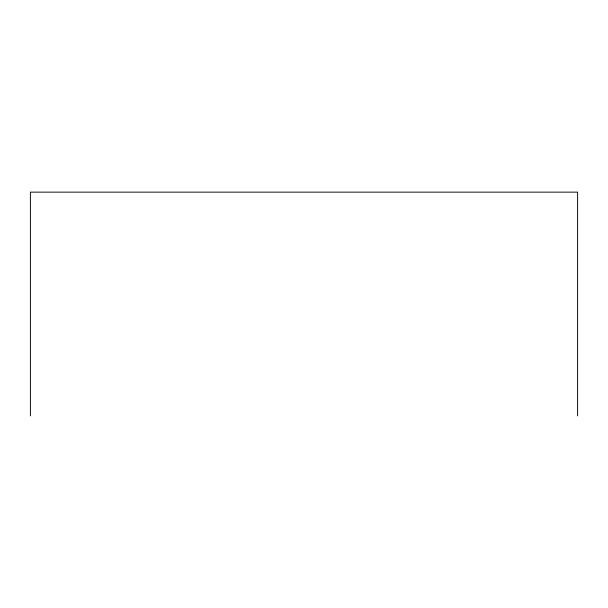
<?xml version="1.0" encoding="UTF-8"?>
<svg xmlns="http://www.w3.org/2000/svg" width="608" height="608" viewBox="0 0 608 608"><rect width="100%" height="100%" fill="white"/><g stroke="black" fill="none" stroke-linecap="round" stroke-linejoin="round"><path stroke-width="0.91" d="M577.6 415.857L577.6 192.143L30.4 192.143L30.4 415.857"/></g></svg>
